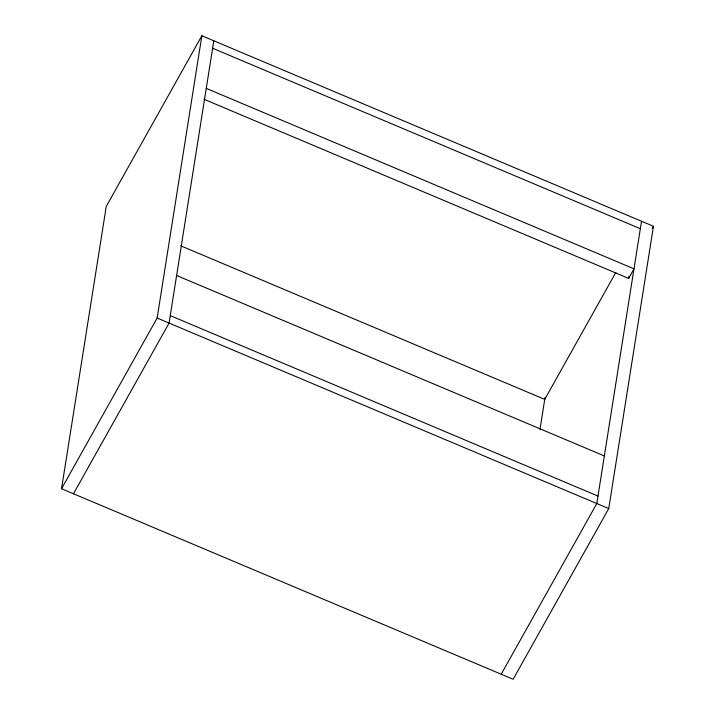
<?xml version="1.0" encoding="UTF-8"?>
<svg xmlns="http://www.w3.org/2000/svg" width="715" height="715" viewBox="0 0 715 715"><rect width="100%" height="100%" fill="white"/><g stroke="black" fill="none" stroke-linecap="round" stroke-linejoin="round"><path stroke-width="1.07" d="M61.544 488.72L106.258 206.429L201.862 35.75L653.456 226.28L608.742 508.571L513.138 679.25L61.544 488.72L157.148 318.041L201.862 35.75M213.794 40.782L169.08 323.073L73.475 493.752M539.977 429.411L545.045 397.433M203.981 99.242L628.628 278.403L628.968 276.231M641.525 221.248L596.811 503.539L501.206 674.218M615.892 272.344L544.732 399.381L180.752 245.817M652.366 228.219L653.456 226.28M628.628 278.403L633.982 268.831L206.26 88.374M212.614 48.245L640.336 228.702M176.623 275.49L604.345 455.947M170.268 315.619L597.99 496.076M157.148 318.041L608.742 508.571"/></g></svg>
